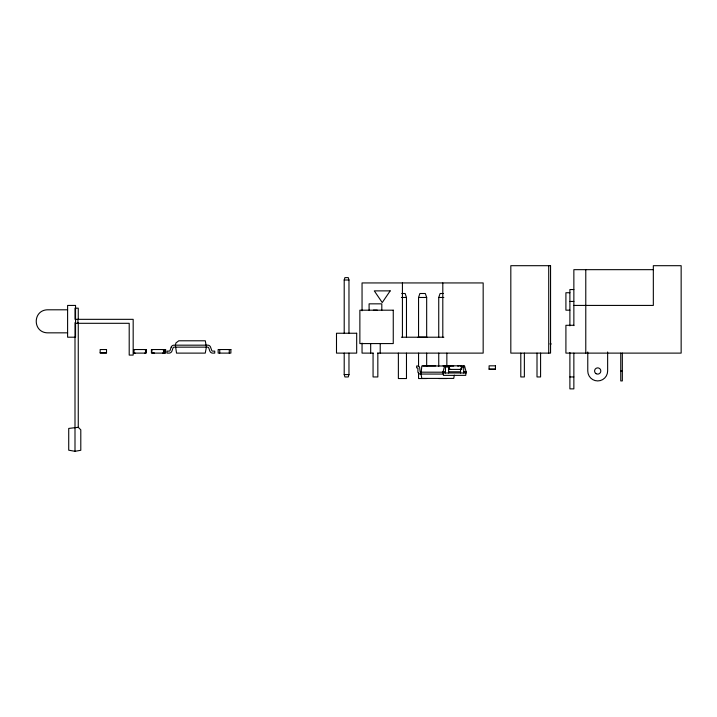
<?xml version="1.0" encoding="UTF-8"?>
<svg xmlns="http://www.w3.org/2000/svg" width="717" height="717" viewBox="0 0 717 717"><rect width="100%" height="100%" fill="white"/><g stroke="black" fill="none" stroke-linecap="round" stroke-linejoin="round"><path stroke-width="1.08" d="M443.061 365.822L464.517 365.822L466.113 371.791L465.727 375.367L443.438 375.367L443.061 371.791L444.648 365.822M454.336 375.152L453.718 378.415L421.829 378.415L420.996 374.068L421.829 365.984L453.718 365.984M344.205 333.244L344.205 279.997L344.922 277.613L348.256 277.613L348.973 279.997L348.973 333.244M348.973 353.114L348.973 374.57L348.256 376.954L344.922 376.954L344.205 374.57L344.205 353.114M418.558 337.214L418.558 297.474L419.893 293.504L425.324 293.504L426.669 297.474L426.669 337.214M438.741 337.214L438.741 297.474L440.086 293.504L443.5 293.504M78.261 427.314L68.724 428.425L68.724 450.195L74.998 451.307L80.797 450.276L80.797 429.85L78.261 427.314L78.261 322.65M653.33 269.664L573.86 269.664L573.86 325.635M344.205 279.997L348.973 279.997M573.86 289.534L569.89 289.534L569.89 325.877M569.89 292.733L565.91 292.733L565.91 310.174L569.89 310.174M401.726 293.504L405.141 293.504L406.476 297.474L406.476 337.214M401.377 297.474L406.476 297.474M418.558 297.474L426.669 297.474M438.741 297.474L443.85 297.474M569.89 301.454L573.86 301.454M573.86 305.424L653.33 305.424L653.33 265.693L681.15 265.693L681.15 353.114L565.91 353.114L565.91 325.294L573.86 325.294M67.604 309.798L48.639 309.798C32.113 309.072 32.113 333.575 48.639 332.84L67.604 332.84M373.378 310.156L377.25 310.156M75.554 319.334L133.174 319.334L133.174 355.094L129.203 355.094L129.203 323.304L75.554 323.304M418.02 337.133L426.821 337.133M401.377 337.214L443.85 337.214M100.165 352.71L106.519 352.71M153.304 352.71L154.496 353.114M373.163 353.114L362.049 353.114L362.049 343.084M377.608 353.114L483.168 353.114L483.168 282.937L362.049 282.937L362.049 310.784M422.905 365.822L435.622 365.822M458.88 365.984L457.966 365.984A2.196 2.196 0 0 0 457.652 366.011M445.445 367.014L448.627 367.014M462.133 367.014L463.72 367.014M489.093 369.004L495.447 369.004M620.752 370.994L622.338 370.994M443.061 371.791L445.445 371.791M448.627 371.791L460.547 371.791M463.72 371.791L466.113 371.791M443.366 372.204L420.216 372.177L419.75 368.475A2.196 2.196 0 0 0 417.581 365.984L416.658 365.984L416.658 367.848L417.886 368.09L417.903 371.908A2.492 2.492 0 0 0 420.045 374.05L443.366 374.068M443.061 372.983L466.113 372.983M344.205 374.57L348.973 374.57M569.89 376.954L573.86 376.954M426.669 378.54L418.558 378.54L418.558 373.01M438.741 378.54L446.852 378.54M622.338 353.114L622.338 380.924L620.752 380.924L620.752 353.114M607.64 351.975L607.64 370.994A9.93 9.93 0 0 1 597.7 380.924A9.93 9.93 0 0 1 587.77 370.994L587.77 351.975M585.78 269.664L585.78 353.114M573.86 353.114L573.86 388.874L569.89 388.874L569.89 352.522M548.72 265.693L548.72 353.114M540.582 353.114L540.582 376.954L537.006 376.954L537.006 353.114M524.369 353.114L524.369 376.954L520.793 376.954L520.793 353.114M463.72 365.822L463.72 372.983M461.748 365.822L461.748 369.407L449.03 369.407L449.03 365.822M460.547 369.103L460.547 372.983M460.153 365.822L461.345 366.226L461.345 369.004L460.153 369.407M450.617 365.822L449.425 366.226L449.425 369.004L450.617 369.407M448.627 365.822L448.627 372.983M446.852 353.114L446.852 366.378M445.445 365.822L445.445 372.983M442.801 282.937L442.801 337.214M438.741 353.114L438.741 366.378M426.669 353.114L426.669 366.378M418.558 353.114L418.558 366.378M406.476 353.114L406.476 378.54L398.374 378.54L398.374 353.114M402.425 282.937L402.425 337.214M381.811 310.192L381.811 303.838L369.094 303.838L369.094 310.192M380.216 343.577L380.216 353.114M377.832 353.114L377.832 376.954L373.064 376.954L373.064 353.114M370.68 343.577L370.68 353.114M229.279 349.538L229.279 353.114M219.743 349.538L219.743 353.114M164.139 349.538L164.139 353.114M164.032 349.538L165.224 349.932L165.224 352.71L164.032 353.114M162.544 349.538L163.736 349.932L163.736 352.71L162.544 353.114M153.008 349.538L151.816 349.932L151.816 352.71L153.008 353.114M144.646 349.538L145.838 349.932L145.838 352.71L144.646 353.114M135.11 349.538L133.918 349.932L133.918 352.71L135.11 353.114M78.261 319.316L78.261 308.176L74.998 308.176L74.998 319.316M77.938 319.334L77.938 323.304M74.998 322.65L74.998 451.307M550.315 343.488C549.912 346.445 552.045 342.977 550.315 343.488M206.388 347.153L205.25 353.114L176.525 353.114L175.387 345.164L175.925 342.977L178.775 340.79L205.313 340.79L206.388 347.153M171.202 347.153L170.01 350.523A1.049 1.049 0 0 1 169.176 351.115L167.043 351.124L167.043 353.114L169.069 353.114A3.038 3.038 0 0 0 171.928 351.088L173.057 347.862A1.058 1.058 0 0 1 174.052 347.153L207.724 347.153A1.058 1.058 0 0 1 208.719 347.862L209.848 351.088A3.038 3.038 0 0 0 212.716 353.114L214.733 353.114L214.733 351.124L212.608 351.115A1.049 1.049 0 0 1 211.766 350.523L210.475 346.911A3.047 3.047 0 0 0 208.038 345.173L173.738 345.173A3.047 3.047 0 0 0 171.3 346.911L171.202 347.153M390.182 290.878L382.242 302.565L374.292 290.878L390.182 290.878M550.557 265.693L510.818 265.693L510.818 353.114L550.557 353.114L550.557 265.693M75.554 305.433L67.604 305.433L67.604 337.205L75.554 337.205L75.554 305.433M393.257 310.192L359.871 310.192L359.871 343.577L393.257 343.577L393.257 310.192M356.681 333.244L336.497 333.244L336.497 353.114L356.681 353.114L356.681 333.244M106.519 349.538L100.165 349.538L100.165 353.114L106.519 353.114L106.519 349.538M146.232 349.538L133.514 349.538L133.514 353.114L146.232 353.114L146.232 349.538M165.627 349.538L151.421 349.538L151.421 353.114L165.627 353.114L165.627 349.538M230.874 349.538L218.156 349.538L218.156 353.114L230.874 353.114L230.874 349.538M495.447 365.822L489.093 365.822L489.093 369.407L495.447 369.407L495.447 365.822M596.141 373.7A3.119 3.119 0 0 0 600.828 370.994A3.119 3.119 0 0 0 596.141 368.287A3.119 3.119 0 0 0 596.141 373.7"/></g></svg>
